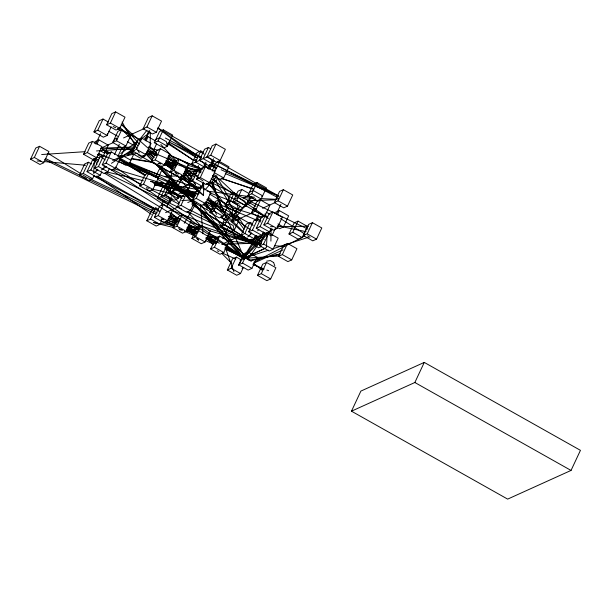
<?xml version="1.0" encoding="UTF-8"?>
<svg xmlns="http://www.w3.org/2000/svg" width="611" height="611" viewBox="0 0 611 611"><rect width="100%" height="100%" fill="white"/><g stroke="black" fill="none" stroke-linecap="round" stroke-linejoin="round"><path stroke-width="0.92" d="M150.169 144.922L150.344 132.152M180.764 176.755L203.539 195.467L203.715 182.697M232.379 209.229L232.195 221.999L252.144 212.972M270.902 241.108L271.07 229.255M94.506 158.707L93.636 173.463L97.859 169.728M267.259 232.791L266.388 247.554L247.669 256.521M256.444 235.945L255.795 244.263L260.462 244.629M257.743 219.296L258.102 214.675L255.283 220.686M107.437 133.672L107.146 135.482L103.343 137.2L93.972 131.923L99.203 120.757L103.007 119.038L108.475 122.116M130.914 160.273L124.148 156.462L120.489 155.477L120.054 158.188L129.425 163.465L133.847 154.018M154.278 142.707L158.073 140.981L167.445 146.258L172.676 135.092L163.305 129.822L159.502 131.541L154.278 142.707L163.649 147.977L167.445 146.258L167.888 143.547M203.41 168.048L201.126 169.087L191.755 163.809L195.558 162.083L196.001 159.372L193.252 160.617M212.109 170.927L215.729 163.198L219.532 161.472L228.904 166.75L223.672 177.916L214.301 172.638L214.744 169.927L212.681 170.859M248.837 193.42L241.803 189.456L238 191.182L232.776 202.348L242.147 207.618L245.95 205.899L246.241 204.089M264.838 215.546L265.128 213.743M145.288 140.538L148.618 130.983M236.442 209.833L232.195 221.999L244.316 206.518M30.55 159.188L35.782 148.022L39.585 146.304L48.956 151.581L43.725 162.74L39.921 164.466L30.55 159.188L34.353 157.47L39.585 146.304M83.516 154.255L88.748 143.089L92.551 141.37L101.915 146.648L96.691 157.806L92.887 159.532L83.516 154.255L87.32 152.536L92.551 141.37M95.69 131.189L93.972 131.923L97.775 130.204L103.007 119.038M94.224 175.25L92.612 178.687L88.809 180.405L79.445 175.128L84.669 163.962L88.473 162.243L91.597 164M94.323 143.356L95.133 141.637L98.936 139.911L108.307 145.189L103.076 156.355M95.736 144.005L100.563 133.702M79.445 175.128L83.241 173.409L88.473 162.243M96.92 144.211L98.936 139.911M106.604 124.774L111.828 113.608L115.632 111.889L125.003 117.167L119.771 128.333L115.975 130.051L106.604 124.774L110.408 123.055L115.632 111.889M101.831 171.806L100.219 175.242L96.416 176.961L87.045 171.691L92.276 160.525L96.08 158.799L98.424 160.12M93.674 160.586L94.476 158.875M87.045 171.691L90.848 169.965L96.08 158.799M111.171 126.889L107.146 135.482L97.775 130.204M109.438 168.369L107.826 171.798L104.023 173.524L94.652 168.246L99.883 157.08L103.687 155.362L106.81 157.119M94.652 168.246L98.455 166.528L103.687 155.362M102.258 164.802L107.49 153.644L111.286 151.918L120.657 157.195L115.433 168.361L111.63 170.079L102.258 164.802L106.062 163.084L111.286 151.918M121.749 129.593L116.518 140.759L112.714 142.478L122.085 147.755L125.889 146.029L131.121 134.871L121.749 129.593L117.946 131.312L112.714 142.478L115.265 138.812L116.961 138.04L116.518 140.759L125.889 146.029M114.478 154.56L119.305 144.257M117.854 156.477L121.474 148.748L125.278 147.022L133.091 151.421M125.278 147.022L120.054 158.188L124.148 156.462M136.688 141.867L131.457 153.025L140.828 158.302L144.631 156.584L145.838 154.01M132.679 151.039L137.91 139.873L141.706 138.155L151.077 143.432L145.853 154.598L142.05 156.317L132.679 151.039L136.482 149.321L141.706 138.155M143.134 128.715L148.366 117.549L152.17 115.823L161.541 121.1L156.309 132.266L152.506 133.985L143.134 128.715L146.938 126.989L152.17 115.823M145.296 139.934L149.726 130.487M146.082 140.996L148.099 136.704L155.125 140.66M146.09 153.544L148.435 154.866L152.238 153.14L156.66 143.692M158.073 140.981L163.305 129.822M139.743 185.904L144.967 174.746L148.771 173.02L158.142 178.297L152.918 189.463L149.115 191.182L139.743 185.904L143.547 184.186L148.771 173.02M151.421 161.594L156.653 150.428L160.449 148.71L169.82 153.98L164.596 165.146L160.792 166.864L151.421 161.594L155.225 159.868L160.449 148.71M155.339 177.58L158.959 169.85L162.763 168.132L172.134 173.402L166.902 184.568L163.106 186.286L156.072 182.33M162.763 168.132L157.531 179.29L166.902 184.568M161.587 220.899L159.975 224.329L156.172 226.055L146.808 220.777L152.032 209.611L155.836 207.893L158.18 209.206M170.164 172.142L175.388 160.976L179.191 159.257L188.562 164.535L183.338 175.701L179.535 177.419L170.164 172.142L173.967 170.423L179.191 159.257M146.808 220.777L150.604 219.059L155.836 207.893M168.636 186.882L166.299 185.561L161.067 196.727L157.264 198.445L166.635 203.723L170.438 202.004L172.05 198.567M154.407 217.333L159.639 206.174L163.442 204.448L172.814 209.726L167.582 220.892L163.779 222.61L154.407 217.333L158.211 215.614L163.442 204.448M179.649 195.123L178.045 198.56L174.242 200.286L164.871 195.008L170.102 183.842L173.898 182.124L176.243 183.437M161.434 205.38L163.847 200.225M173.898 182.124L168.674 193.282L164.871 195.008M166.627 207.091L171.454 196.78M183.369 196.154L181.849 196.841L172.478 191.564L176.274 189.845L181.505 178.679L190.876 183.957L186.049 194.26M191.755 163.809L196.986 152.643L200.79 150.925L203.135 152.238M204.15 166.925L195.558 162.083L200.79 150.925M194.825 201.118L190.395 210.566L186.599 212.284L177.228 207.014L182.452 195.848L186.256 194.13L193.282 198.086M203.684 182.811L202.081 186.248L198.277 187.974L188.906 182.697L194.13 171.531L197.933 169.812L201.057 171.569M214.148 160.487L212.536 163.924L208.733 165.642L199.362 160.365L204.593 149.199L208.397 147.48L210.742 148.801M177.228 207.014L181.024 205.288L186.256 194.13M188.906 182.697L192.709 180.971L197.933 169.812M208.397 147.48L203.165 158.646L199.362 160.365M173.15 227.888L178.381 216.722L182.185 215.003L191.556 220.281L186.324 231.439L182.521 233.165L173.15 227.888L176.953 226.169L182.185 215.003M196.505 179.252L201.737 168.086L205.54 166.368L214.912 171.645L209.68 182.811L205.876 184.53L196.505 179.252L200.309 177.534L205.54 166.368M206.969 156.928L212.2 145.762L216.004 144.043L225.375 149.313L220.143 160.479L216.34 162.198L206.969 156.928L210.772 155.202L216.004 144.043M203.539 167.299L205.953 162.144M206.541 163.924L204.929 167.361L203.822 162.709L199.66 160.365L195.558 162.083M192.434 200.125L197.666 188.967L201.47 187.241L210.841 192.518L205.609 203.684L201.806 205.403L192.434 200.125L196.238 198.407L201.47 187.241M207.32 168.353L208.122 166.635L211.925 164.917L215.049 166.673M208.725 169.01L213.552 158.7M209.917 169.209L211.925 164.917M214.301 172.638L219.532 161.472M209.924 181.757L212.269 183.079L216.065 181.352L217.676 177.923M191.892 238.435L197.124 227.277L200.927 225.551L210.299 230.828L205.067 241.994L201.263 243.713L191.892 238.435L195.696 236.717L200.927 225.551M227.559 206.778L223.13 216.225L219.326 217.944L209.955 212.666L213.758 210.948L218.99 199.782L226.017 203.738M239.947 205.907L238.343 209.344L234.54 211.062L225.169 205.785L230.4 194.619L234.204 192.9L236.541 194.222M225.169 205.785L228.972 204.066L234.204 192.9M210.635 248.99L215.866 237.824L219.67 236.106L229.041 241.383L223.809 252.542L220.006 254.268L210.635 248.99L214.438 247.272L219.67 236.106M224.894 224.94L234.265 230.217L233.158 225.558L226.391 221.747L223.649 222.992L221.098 226.658L224.894 224.94L230.126 213.774L239.497 219.051L234.265 230.217L230.469 231.936L221.098 226.658L226.322 215.5L230.126 213.774M232.776 202.348L236.579 200.622L241.803 189.456M222.855 238.741L227.682 228.438M247.982 195.459L253.214 184.301L257.017 182.574L266.388 187.852L261.157 199.018L257.353 200.736L247.982 195.459L251.785 193.74L257.017 182.574M236.579 200.622L245.95 205.899L250.373 196.452M255.841 235.342L254.229 238.779L250.426 240.497L241.055 235.227L246.286 224.061L250.09 222.343L252.435 223.657M243.331 267.526L240.513 273.537L236.709 275.255L227.338 269.978L232.57 258.812L236.373 257.094L241.841 260.171M241.055 235.227L244.858 233.501L250.09 222.343M265.09 215.591L269.917 205.288L260.546 200.011L255.322 211.177L251.518 212.895L260.889 218.173M227.338 269.978L231.141 268.26L236.373 257.094M263.44 231.905L261.836 235.342L258.033 237.06L248.662 231.783L253.893 220.617L257.697 218.898L260.821 220.655M248.662 231.783L252.465 230.064L257.697 218.898M238.748 264.815L243.98 253.657L247.783 251.931L257.155 257.208L251.923 268.374L248.119 270.093L238.748 264.815L242.552 263.097L247.783 251.931M250.418 239.909L249.212 242.491L258.575 247.761L261.623 246.386M271.047 228.461L269.443 231.897L265.64 233.616L256.269 228.346L261.493 217.18L265.296 215.454L267.641 216.775M251.251 239.558L249.212 242.491L253.007 240.765L255.421 235.617M256.269 228.346L260.072 226.62L265.296 215.454M263.868 224.901L269.1 213.735L272.903 212.017L282.274 217.295L277.043 228.453L273.239 230.179L263.868 224.901L267.671 223.183L272.903 212.017M274.331 202.569L279.563 191.411L283.367 189.685L292.738 194.962L287.506 206.128L283.703 207.847L274.331 202.569L278.135 200.851L283.367 189.685M259.797 245.775L265.029 234.609L268.832 232.89L278.204 238.168L272.972 249.334L269.168 251.052L259.797 245.775L263.601 244.056L268.832 232.89M276.493 213.797L280.915 204.349M277.279 214.858L279.288 210.566L288.659 215.836L283.428 227.002L279.632 228.72L277.287 227.407M272.017 235.533L275.233 228.659M257.491 275.37L262.722 264.204L266.526 262.486L275.897 267.763L270.665 278.921L266.862 280.648L257.491 275.37L261.294 273.652L266.526 262.486M278.54 256.33L283.771 245.164L287.575 243.445L296.946 248.715L291.714 259.881L287.911 261.607L278.54 256.33L282.343 254.604L287.575 243.445M290.714 233.265L289.003 233.998L292.799 232.279L298.031 221.113L307.402 226.391L302.17 237.557L298.367 239.275L289.003 233.998L294.227 222.832L298.031 221.113M303.392 235.563L308.624 224.405L312.427 222.679L321.798 227.956L316.567 239.122L312.763 240.841L303.392 235.563L307.196 233.845L312.427 222.679M351.478 411.18L360.887 391.086L424.271 362.407L580.45 450.338L571.033 470.432L507.657 499.111L351.478 411.18L414.854 382.501L424.271 362.407M191.892 204.227L193.84 200.171M259.889 235.831L255.795 244.263L226.536 240.658M184.255 223.221L196.834 202.065M238.443 265.311L240.955 261.325M241.964 259.728L257.032 235.777M263.86 232.608L255.795 244.263L208.282 230.385M133.496 150.092L131.457 153.025L133.74 151.994M258.797 236.014L243.262 258.377L279.189 256.024M247.654 259.56L265.869 233.341M137.162 142.714L127.348 155.247L132.534 152.903M139.468 139.766L146.976 130.189M246.63 203.57L251.824 196.941M265.266 232.844L243.262 258.377L268.535 250.189M96.08 170.683L97.302 169.293M103.687 167.238L104.909 165.848M204.861 190.044L217.088 176.136L213.613 174.593M250.09 234.219L251.312 232.829M257.689 230.782L258.911 229.385M272.453 229.064L243.262 258.377L264.991 248.54M247.646 236.999L251.869 233.272M120.764 153.468L137.735 141.332M140.82 139.125L150.085 132.511M255.696 198.705L225.612 220.22L220.64 217.417M101.235 170.026L106.742 166.413M111.462 163.32L135.054 147.847M266.587 261.172L270.368 260.553L273.667 262.585M242.071 268.374L243.751 267.503M253.863 262.279L304.393 236.129M240.008 260.187L241.712 259.37M113.142 142.638L101.006 148.137L110.27 153.048M123.552 137.933L144.364 128.516M144.295 138.422L148.099 136.704M118.801 156.24L120.489 155.477M155.767 139.514L159.57 137.796L166.337 141.607L167.445 146.258M112.661 160.456L133.908 150.841M129.425 163.465L125.622 165.184L118.587 161.228M156.286 177.343L159.028 176.105L168.399 181.375M166.299 185.561L162.495 187.287L157.264 198.445L158.982 197.712M181.505 178.679L177.702 180.398L172.478 191.564L175.021 187.898L177.77 186.653L187.142 191.93M183.575 186.897L191.304 183.407M223.672 177.916L219.868 179.634L212.842 175.678M165.589 212.636L178.397 206.839M187.783 202.592L193.213 200.133M218.99 199.782L215.187 201.5L209.955 212.666L212.506 209L215.255 207.755L224.627 213.033M226.666 202.592L230.462 200.874L237.236 204.685L238.343 209.344L228.972 204.066M234.265 199.155L238.069 197.437L244.835 201.248L245.95 205.899M249.479 192.274L253.282 190.548L262.654 195.826L261.592 196.307M243.186 197.995L249.235 195.253M260.546 200.011L256.742 201.729L251.518 212.895L254.069 209.229L255.757 208.466L255.322 211.177L263.906 216.011M275.828 199.385L278.57 198.14L278.135 200.851L287.506 206.128M262.554 208.259L275.561 202.378M275.485 212.284L279.288 210.566M241.414 235.418L221.74 244.324L261.432 243.018M253.504 263.257L283.053 249.884M165.161 195.001L161.067 196.727L170.438 202.004L169.331 197.345L165.856 195.39M273.048 248.723L308.25 237.32M119.962 157.371L137.391 153.292M250.686 260.79L280.365 253.832M247.241 258.995L249.853 260.149L279.38 254.596M179.061 193.343L196.788 191.51M41.655 154.522L85.143 151.681M96.485 150.94L134.305 148.465M181.742 200.568L193.084 199.828M135.023 147.014L101.006 148.137L133.099 149.794M164.833 176.35L178.068 175.915M181.849 175.792L193.183 175.418M247.608 200.744L275.958 199.812M159.853 163.32L158.005 163.366L160.792 164.015M165.382 163.183L177.366 162.877M174.731 171.905L176.747 173.921L178.595 173.875M183.201 173.753L196.108 173.425M162.839 219.066L160.999 219.112L163.779 219.761M168.369 218.921L180.36 218.616M178.74 228.056L179.741 229.667L181.582 229.614M187.111 229.476L199.102 229.171M270.459 226.681L273.316 226.65M277.127 226.605L308.547 226.253M243.873 197.681L253.313 198.17M260.866 198.56L276.913 199.385M274.476 245.714L283.817 246.432M37.134 160.968L40.937 161.296M43.786 161.548L85.563 165.237M207.045 191.106L254.573 197.238M157.119 223.038L153.392 222.557L173.646 227.552M159.914 223.397L174.822 225.322M187.867 227.009L198.117 228.331M131.067 158.898L153.414 162.541M164.58 164.367L173.891 165.887M186.928 168.017L200.897 170.293M131.938 158.463L153.384 162.297M164.58 164.298L173.898 165.971M186.958 168.3L200.943 170.805M197.712 189.555L160.319 182.788L179.099 202.814M154.552 184.934L196.948 193.687L98.287 153.445M277.509 225.772L306.08 231.668M154.453 184.606L197.979 194.237M164.504 164.878L174.723 167.261M185.866 169.85L196.078 172.226M146.327 187.684L149.115 188.333M152.826 189.196L184.4 196.543M167.498 220.624L177.709 223M188.852 225.596L199.064 227.972M179.741 229.667L182.521 230.309M186.24 231.179L196.452 233.555M207.595 236.144L217.806 238.519M107.399 172.081L143.402 180.764M153.56 183.216L196.948 193.687L114.005 168.728M186.538 230.737L194.825 232.783M207.717 235.968L217.844 238.466M262.631 217.249L231.752 207.564L209.917 194.206M150.741 153.56L155.24 154.973M166.933 158.646L175.93 161.464M187.623 165.138L201.111 169.377M150.55 181.444L195.528 195.573M221.06 178.397L253.657 189.028M150.841 181.246L195.207 195.711M170.316 215.347L178.412 218.089M190.113 222.045L255.795 244.263L252.733 239.466M221.243 178.183L252.503 189.02M166.2 160.731L201.027 172.814L147.442 150.245M166.047 221.465L174.975 224.565M187.478 228.896L196.406 231.997L187.019 227.422M122.834 161.686L198.88 188.83M209.52 192.748L239.359 204.12M252.985 264.594L264.257 269.008M266.862 270.024L268.596 270.704M172.371 210.444L255.795 244.263L251.74 239.038M225.268 173.562L278.845 196.131L217.524 161.602M153.827 148.786L158.218 150.642M168.758 155.079L201.263 168.766M108.178 153.483L104.664 152.002L108.094 153.605M129.265 162.366L158.249 174.57M207.198 199.331L260.782 221.9M165.085 221.457L174.746 225.528M187.042 230.706L194.947 234.036M206.365 238.848L215.148 242.544M169.835 216.347L177.595 219.777M188.814 224.733L197.437 228.545M208.649 233.501L218.142 237.694M161.067 220.907L174.127 226.681M184.568 231.294L194.145 235.533M205.456 240.528L213.292 243.995M224.833 249.097L245.538 258.247M169.316 154.904L202.325 169.575M217.226 250.77L218.906 251.526M222.282 253.038L235.785 259.079M209.955 164.611L216.844 167.765M221.144 169.736L278.845 196.131L212.437 163.374M129.624 163.45L157.18 176.06M168.376 181.184L176.991 185.125M155.202 209.764L86.029 176.907L82.791 174.899M105.902 172.73L181.711 208.909M186.882 211.375L255.795 244.263L251.068 239.565M113.188 126.553L115.723 127.775M117.419 128.593L141.11 140.018M166.169 160.838L176.472 165.802M185.064 169.942L197.949 176.151M209.978 181.948L307.906 229.125M45.29 158.44L86.273 178.381M89.687 180.046L157.134 212.88M168.231 218.28L176.77 222.435M205.945 238.779L215.232 243.3M225.367 248.234L249.853 260.149L251.274 261.325M44.687 159.593L155.82 214.064M167.788 219.929L175.479 223.702M186.592 229.148L195.138 233.333M206.251 238.786L215.66 243.392M225.062 248.005L249.853 260.149L225.596 247.073M201.37 157.913L169.01 141.958L196.933 157.737M108.048 153.735L104.641 152.055L107.933 153.964M127.63 163.389L148.916 173.891M151.467 175.151L154.873 176.831M166.795 182.712L175.311 186.905M186.378 192.366L194.894 196.566M205.96 202.027L214.476 206.228L206.205 201.569M187.226 228.377L196.536 233.104M205.838 237.824L215.996 242.979M225.306 247.699L249.853 260.149M112.363 169.354L141.049 184.331M151.177 189.624L179.015 204.166M189.983 209.894L255.795 244.263L250.892 239.749M165.375 138.04L201.599 157.233M212.552 163.03L277.417 197.399M129.647 163.313L154.919 176.701M166.711 182.949L175.136 187.409M186.088 193.213L193.672 197.231M204.624 203.028L213.048 207.496M93.437 175.792L159.517 211.429M178.756 221.808L168.712 216.393L178.687 222.022M187.951 226.773L197.995 232.18M207.19 237.144L217.226 242.559M138.048 154.804L200.064 188.471M210.772 155.202L220.143 160.479M157.852 128.012L204.265 154.14M146.938 126.989L156.309 132.266M209.26 164.68L216.118 168.537M251.785 193.74L261.157 199.018M212.88 175.525L217.562 178.168M211.383 178.718L216.065 181.352M110.408 123.055L119.771 128.333M307.196 233.845L316.567 239.122M247.44 201.615L256.032 206.457M266.182 212.17L270.085 214.369M148.465 146.991L153.735 149.955M200.309 177.534L209.68 182.811M147.343 150.314L156.508 155.469M166.085 160.861L175.571 166.2M184.43 171.187L194.405 176.808M206.235 183.468L268.389 218.455L211.169 178.626M147.549 150.505L152.238 153.14M277.967 223.924L283.428 227.002M292.799 232.279L302.17 237.557M108.643 131.197L117.786 136.345M127.386 141.752L135.191 146.144M136.482 149.321L145.853 154.598M155.225 159.868L164.596 165.146M173.967 170.423L183.338 175.701M192.709 180.971L202.081 186.248M267.671 223.183L277.043 228.453M143.073 155.706L144.631 156.584M260.072 226.62L269.443 231.897M207.144 199.423L253.175 225.344M263.708 232.684L266.831 234.441M168.17 180.153L178.091 185.744M187.187 190.861L195.566 195.581M196.238 198.407L205.609 203.684M252.465 230.064L261.836 235.342M176.274 189.845L185.645 195.123M213.758 210.948L223.13 216.225M126.164 164.229L145.227 174.96M163.458 185.225L170.087 188.959M194.122 202.485L210.696 211.818M100.059 150.627L104.573 153.162M254.504 237.58L261.271 241.391L261.645 242.941M244.858 233.501L254.229 238.779M263.601 244.056L272.972 249.334M282.343 254.604L291.714 259.881M98.386 153.72L102.297 155.912M253.007 240.765L260.821 245.164M96.928 156.76L99.272 158.073M87.32 152.536L96.691 157.806M106.062 163.084L115.433 168.361M143.547 184.186L152.918 189.463M181.024 205.288L190.395 210.566M98.455 166.528L107.826 171.798M90.848 169.965L100.219 175.242M97.256 176.174L159.624 211.284M187.806 227.147L196.963 232.31M206.564 237.71L216.073 243.063M225.215 248.211L244.324 258.972M253.183 263.96L263.112 269.55M83.241 173.409L92.612 178.687M158.211 215.614L167.582 220.892M176.953 226.169L186.324 231.439M195.696 236.717L205.067 241.994M214.438 247.272L223.809 252.542M242.552 263.097L251.923 268.374M261.294 273.652L270.665 278.921M150.604 219.059L159.975 224.329M34.353 157.47L43.725 162.74M231.141 268.26L240.513 273.537M414.854 382.501L571.033 470.432M104.58 173.196L219.28 243.277M225.787 247.249L244.499 258.682M101.006 148.381L109.109 153.399M119.641 159.929L144.769 175.487M156.111 182.521L182.047 198.583M192.58 205.105L255.795 244.263L192.984 204.891M48.025 153.315L81.179 173.898M119.71 158.952L145.479 175.105M155.942 181.666L181.711 197.827M167.926 143.806L194.138 160.494M280.472 218.562L305.195 234.296M307.585 235.823L309.976 237.343M110.301 169.194L244.683 258.377M154.362 157.218L146.441 151.895L152.826 158.898M164.657 164.138L171.783 168.926M182.078 175.846L189.998 181.161M198.705 187.019L200.293 188.081M201.095 158.226L157.798 128.081L196.276 157.363M210.375 164.687L215.019 167.918M168.071 142.722L193.588 160.487M207.098 199.499L250.395 229.644M259.675 236.106L264.311 239.336M168.392 180.382L176.9 186.309M186.179 192.763L193.908 198.147M203.188 204.609L211.696 210.528M220.968 216.989L225.612 220.22L221.083 216.775M96.423 176.113L151.322 214.331M97.393 154.4L105.191 159.891M115.334 167.024L141.08 185.141M146.541 188.982L244.835 258.163M266.503 232.73L270.887 235.869M93.75 158.646L98.134 161.778M168.605 156.088L203.096 181.032M187.119 190.968L194.665 196.704M203.723 203.585L212.025 209.894M205.464 166.123L209.015 169.041M164.596 163.473L171.943 169.514M254.123 263.662L261.943 270.085M121.199 124.239L155.935 155.148M149.397 146.174L156.393 152.628M166.192 161.663L172.493 167.467M181.597 175.861L196.994 190.059M207.496 199.736L243.193 232.646M218.83 178.557L237.289 195.902M174.723 163.626L167.964 156.905L176.006 164.978M184.178 173.035L190.938 179.756M198.369 187.149L199.721 188.494M208.504 197.231L243.636 232.172M184.064 173.043L192.129 181.108M193.473 182.452L195.489 184.469L194.489 182.865M149.199 146.357L157.264 154.423M165.321 162.495L173.387 170.561M170.927 212.651L178.992 220.724M187.058 228.789L195.123 236.854M196.467 238.198L198.483 240.215L197.483 238.611M183.483 175.258L189.494 181.322M191.503 183.338L203.539 195.467M206.449 237.946L213.132 244.683M221.831 253.435L231.859 263.54M119.756 127.203L137.696 145.624M145.67 153.812L152.307 160.632M154.3 162.679L249.311 260.24M145.815 153.491L152.452 160.334M155.774 163.756L249.319 260.233M160.861 144.479L176.403 161.052M185.469 170.721L191.946 177.625M200.362 186.599L201.661 187.982M187.516 211.788L201.118 226.291M121.536 124.339L139.415 144.089M157.928 164.542L243.491 259.049L160.823 165.627M147.572 150.65L153.88 157.783M166.077 161.396L172.004 168.835M177.335 175.533L194.512 197.116M200.439 204.563L243.682 258.896M208.259 183.017L244.201 229.331M273.621 262.524L274.835 265.838M184.507 172.195L190.441 180.848M193.145 184.782L199.079 193.435M205.556 202.875L243.888 258.728M212.407 176.266L245.072 227.468M185.981 169.194L192.488 179.649M167.238 158.639L173.745 169.094M175.747 172.31L176.747 173.921M188.975 224.932L195.474 235.388M170.232 214.385L176.732 224.84M217.707 178.259L229.683 199.346M122.124 122.04L136.948 148.656M137.872 150.321L139.262 152.819M208.206 198.361L216.546 214.446M94.293 158.753L96.989 164.542M210.299 180.696L244.515 258.384M212.055 182.704L223.13 209.756M225.322 247.638L233.929 271.758M212.544 182.025L221.06 208M198.346 165.581L199.614 170.973M202.562 183.552L203.83 188.944M206.006 201.798L207.175 209.168M200.408 204.693L202.997 233.776M207.266 156.92L203.165 158.646L212.536 163.924L211.429 159.265L207.266 156.92M172.768 191.564L168.674 193.282L178.045 198.56L176.93 193.908L172.768 191.564"/></g></svg>
